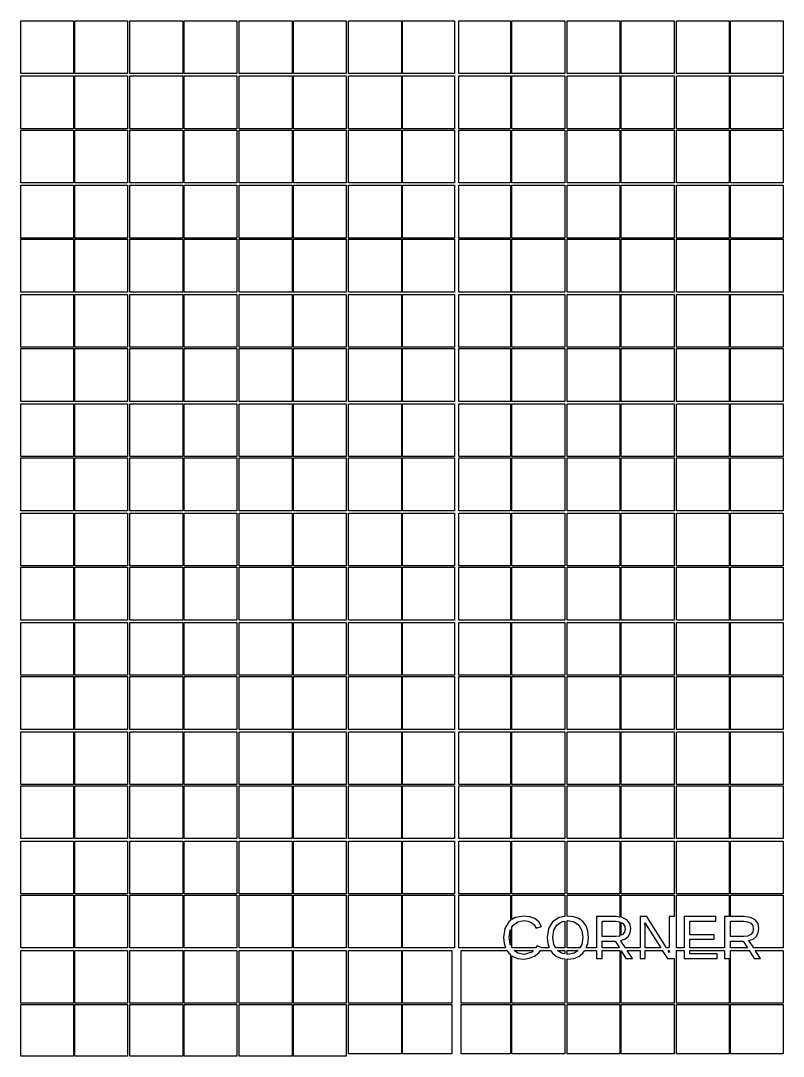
# Model space of a CAD drawing. Extents: x -105 to 170, y -332 to 185.
# Drawn here: x -39.9 to 29.9, y 0.2 to 94.9 of the extents above; entities that cross this region are included whole.
import ezdxf

# ---------------------------------------------------------------- set-up
doc = ezdxf.new("R2010")
doc.units = 0
doc.layers.get('0').update_dxf_attribs({"linetype": 'CONTINUOUS'})

msp = doc.modelspace()

# ---------------------------------------------------------------- linework, layer by layer
for points in [[(-39.89, 94.94), (-35.06, 94.94), (-35.06, 90.11), (-39.89, 90.11)], [(-34.94, 94.94), (-30.11, 94.94), (-30.11, 90.11), (-34.94, 90.11)], [(-29.89, 94.94), (-25.06, 94.94), (-25.06, 90.11), (-29.89, 90.11)], [(-24.94, 94.94), (-20.11, 94.94), (-20.11, 90.11), (-24.94, 90.11)], [(-19.89, 94.94), (-15.06, 94.94), (-15.06, 90.11), (-19.89, 90.11)], [(-14.94, 94.94), (-10.11, 94.94), (-10.11, 90.11), (-14.94, 90.11)], [(-9.89, 94.94), (-5.06, 94.94), (-5.06, 90.11), (-9.89, 90.11)], [(-4.94, 94.94), (-0.2, 94.94), (-0.2, 90.11), (-4.94, 90.11)], [(0.2, 94.94), (4.94, 94.94), (4.94, 90.11), (0.2, 90.11)], [(5.06, 94.94), (9.89, 94.94), (9.89, 90.11), (5.06, 90.11)], [(10.11, 94.94), (14.94, 94.94), (14.94, 90.11), (10.11, 90.11)], [(15.06, 94.94), (19.89, 94.94), (19.89, 90.11), (15.06, 90.11)], [(20.11, 94.94), (24.94, 94.94), (24.94, 90.11), (20.11, 90.11)], [(25.06, 94.94), (29.89, 94.94), (29.89, 90.11), (25.06, 90.11)], [(-39.89, 89.89), (-35.06, 89.89), (-35.06, 85.06), (-39.89, 85.06)], [(-34.94, 89.89), (-30.11, 89.89), (-30.11, 85.06), (-34.94, 85.06)], [(-29.89, 89.89), (-25.06, 89.89), (-25.06, 85.06), (-29.89, 85.06)], [(-24.94, 89.89), (-20.11, 89.89), (-20.11, 85.06), (-24.94, 85.06)], [(-19.89, 89.89), (-15.06, 89.89), (-15.06, 85.06), (-19.89, 85.06)], [(-14.94, 89.89), (-10.11, 89.89), (-10.11, 85.06), (-14.94, 85.06)], [(-9.89, 89.89), (-5.06, 89.89), (-5.06, 85.06), (-9.89, 85.06)], [(-4.94, 89.89), (-0.2, 89.89), (-0.2, 85.06), (-4.94, 85.06)], [(0.2, 89.89), (4.94, 89.89), (4.94, 85.06), (0.2, 85.06)], [(5.06, 89.89), (9.89, 89.89), (9.89, 85.06), (5.06, 85.06)], [(10.11, 89.89), (14.94, 89.89), (14.94, 85.06), (10.11, 85.06)], [(15.06, 89.89), (19.89, 89.89), (19.89, 85.06), (15.06, 85.06)], [(20.11, 89.89), (24.94, 89.89), (24.94, 85.06), (20.11, 85.06)], [(25.06, 89.89), (29.89, 89.89), (29.89, 85.06), (25.06, 85.06)], [(-39.89, 84.94), (-35.06, 84.94), (-35.06, 80.11), (-39.89, 80.11)], [(-34.94, 84.94), (-30.11, 84.94), (-30.11, 80.11), (-34.94, 80.11)], [(-29.89, 84.94), (-25.06, 84.94), (-25.06, 80.11), (-29.89, 80.11)], [(-24.94, 84.94), (-20.11, 84.94), (-20.11, 80.11), (-24.94, 80.11)], [(-19.89, 84.94), (-15.06, 84.94), (-15.06, 80.11), (-19.89, 80.11)], [(-14.94, 84.94), (-10.11, 84.94), (-10.11, 80.11), (-14.94, 80.11)], [(-9.89, 84.94), (-5.06, 84.94), (-5.06, 80.11), (-9.89, 80.11)], [(-4.94, 84.94), (-0.2, 84.94), (-0.2, 80.11), (-4.94, 80.11)], [(0.2, 84.94), (4.94, 84.94), (4.94, 80.11), (0.2, 80.11)], [(5.06, 84.94), (9.89, 84.94), (9.89, 80.11), (5.06, 80.11)], [(10.11, 84.94), (14.94, 84.94), (14.94, 80.11), (10.11, 80.11)], [(15.06, 84.94), (19.89, 84.94), (19.89, 80.11), (15.06, 80.11)], [(20.11, 84.94), (24.94, 84.94), (24.94, 80.11), (20.11, 80.11)], [(25.06, 84.94), (29.89, 84.94), (29.89, 80.11), (25.06, 80.11)], [(-39.89, 79.89), (-35.06, 79.89), (-35.06, 75.06), (-39.89, 75.06)], [(-34.94, 79.89), (-30.11, 79.89), (-30.11, 75.06), (-34.94, 75.06)], [(-29.89, 79.89), (-25.06, 79.89), (-25.06, 75.06), (-29.89, 75.06)], [(-24.94, 79.89), (-20.11, 79.89), (-20.11, 75.06), (-24.94, 75.06)], [(-19.89, 79.89), (-15.06, 79.89), (-15.06, 75.06), (-19.89, 75.06)], [(-14.94, 79.89), (-10.11, 79.89), (-10.11, 75.06), (-14.94, 75.06)], [(-9.89, 79.89), (-5.06, 79.89), (-5.06, 75.06), (-9.89, 75.06)], [(-4.94, 79.89), (-0.2, 79.89), (-0.2, 75.06), (-4.94, 75.06)], [(0.2, 79.89), (4.94, 79.89), (4.94, 75.06), (0.2, 75.06)], [(5.06, 79.89), (9.89, 79.89), (9.89, 75.06), (5.06, 75.06)], [(10.11, 79.89), (14.94, 79.89), (14.94, 75.06), (10.11, 75.06)], [(15.06, 79.89), (19.89, 79.89), (19.89, 75.06), (15.06, 75.06)], [(20.11, 79.89), (24.94, 79.89), (24.94, 75.06), (20.11, 75.06)], [(25.06, 79.89), (29.89, 79.89), (29.89, 75.06), (25.06, 75.06)], [(-39.89, 74.94), (-35.06, 74.94), (-35.06, 70.11), (-39.89, 70.11)], [(-34.94, 74.94), (-30.11, 74.94), (-30.11, 70.11), (-34.94, 70.11)], [(-29.89, 74.94), (-25.06, 74.94), (-25.06, 70.11), (-29.89, 70.11)], [(-24.94, 74.94), (-20.11, 74.94), (-20.11, 70.11), (-24.94, 70.11)], [(-19.89, 74.94), (-15.06, 74.94), (-15.06, 70.11), (-19.89, 70.11)], [(-14.94, 74.94), (-10.11, 74.94), (-10.11, 70.11), (-14.94, 70.11)], [(-9.89, 74.94), (-5.06, 74.94), (-5.06, 70.11), (-9.89, 70.11)], [(-4.94, 74.94), (-0.2, 74.94), (-0.2, 70.11), (-4.94, 70.11)], [(0.2, 74.94), (4.94, 74.94), (4.94, 70.11), (0.2, 70.11)], [(5.06, 74.94), (9.89, 74.94), (9.89, 70.11), (5.06, 70.11)], [(10.11, 74.94), (14.94, 74.94), (14.94, 70.11), (10.11, 70.11)], [(15.06, 74.94), (19.89, 74.94), (19.89, 70.11), (15.06, 70.11)], [(20.11, 74.94), (24.94, 74.94), (24.94, 70.11), (20.11, 70.11)], [(25.06, 74.94), (29.89, 74.94), (29.89, 70.11), (25.06, 70.11)], [(-39.89, 69.89), (-35.06, 69.89), (-35.06, 65.06), (-39.89, 65.06)], [(-34.94, 69.89), (-30.11, 69.89), (-30.11, 65.06), (-34.94, 65.06)], [(-29.89, 69.89), (-25.06, 69.89), (-25.06, 65.06), (-29.89, 65.06)], [(-24.94, 69.89), (-20.11, 69.89), (-20.11, 65.06), (-24.94, 65.06)], [(-19.89, 69.89), (-15.06, 69.89), (-15.06, 65.06), (-19.89, 65.06)], [(-14.94, 69.89), (-10.11, 69.89), (-10.11, 65.06), (-14.94, 65.06)], [(-9.89, 69.89), (-5.06, 69.89), (-5.06, 65.06), (-9.89, 65.06)], [(-4.94, 69.89), (-0.2, 69.89), (-0.2, 65.06), (-4.94, 65.06)], [(0.2, 69.89), (4.94, 69.89), (4.94, 65.06), (0.2, 65.06)], [(5.06, 69.89), (9.89, 69.89), (9.89, 65.06), (5.06, 65.06)], [(10.11, 69.89), (14.94, 69.89), (14.94, 65.06), (10.11, 65.06)], [(15.06, 69.89), (19.89, 69.89), (19.89, 65.06), (15.06, 65.06)], [(20.11, 69.89), (24.94, 69.89), (24.94, 65.06), (20.11, 65.06)], [(25.06, 69.89), (29.89, 69.89), (29.89, 65.06), (25.06, 65.06)], [(-39.89, 64.94), (-35.06, 64.94), (-35.06, 60.11), (-39.89, 60.11)], [(-34.94, 64.94), (-30.11, 64.94), (-30.11, 60.11), (-34.94, 60.11)], [(-29.89, 64.94), (-25.06, 64.94), (-25.06, 60.11), (-29.89, 60.11)], [(-24.94, 64.94), (-20.11, 64.94), (-20.11, 60.11), (-24.94, 60.11)], [(-19.89, 64.94), (-15.06, 64.94), (-15.06, 60.11), (-19.89, 60.11)], [(-14.94, 64.94), (-10.11, 64.94), (-10.11, 60.11), (-14.94, 60.11)], [(-9.89, 64.94), (-5.06, 64.94), (-5.06, 60.11), (-9.89, 60.11)], [(-4.94, 64.94), (-0.2, 64.94), (-0.2, 60.11), (-4.94, 60.11)], [(0.2, 64.94), (4.94, 64.94), (4.94, 60.11), (0.2, 60.11)], [(5.06, 64.94), (9.89, 64.94), (9.89, 60.11), (5.06, 60.11)], [(10.11, 64.94), (14.94, 64.94), (14.94, 60.11), (10.11, 60.11)], [(15.06, 64.94), (19.89, 64.94), (19.89, 60.11), (15.06, 60.11)], [(20.11, 64.94), (24.94, 64.94), (24.94, 60.11), (20.11, 60.11)], [(25.06, 64.94), (29.89, 64.94), (29.89, 60.11), (25.06, 60.11)], [(-39.89, 59.89), (-35.06, 59.89), (-35.06, 55.06), (-39.89, 55.06)], [(-34.94, 59.89), (-30.11, 59.89), (-30.11, 55.06), (-34.94, 55.06)], [(-29.89, 59.89), (-25.06, 59.89), (-25.06, 55.06), (-29.89, 55.06)], [(-24.94, 59.89), (-20.11, 59.89), (-20.11, 55.06), (-24.94, 55.06)], [(-19.89, 59.89), (-15.06, 59.89), (-15.06, 55.06), (-19.89, 55.06)], [(-14.94, 59.89), (-10.11, 59.89), (-10.11, 55.06), (-14.94, 55.06)], [(-9.89, 59.89), (-5.06, 59.89), (-5.06, 55.06), (-9.89, 55.06)], [(-4.94, 59.89), (-0.2, 59.89), (-0.2, 55.06), (-4.94, 55.06)], [(0.2, 59.89), (4.94, 59.89), (4.94, 55.06), (0.2, 55.06)], [(5.06, 59.89), (9.89, 59.89), (9.89, 55.06), (5.06, 55.06)], [(10.11, 59.89), (14.94, 59.89), (14.94, 55.06), (10.11, 55.06)], [(15.06, 59.89), (19.89, 59.89), (19.89, 55.06), (15.06, 55.06)], [(20.11, 59.89), (24.94, 59.89), (24.94, 55.06), (20.11, 55.06)], [(25.06, 59.89), (29.89, 59.89), (29.89, 55.06), (25.06, 55.06)], [(-39.89, 54.94), (-35.06, 54.94), (-35.06, 50.11), (-39.89, 50.11)], [(-34.94, 54.94), (-30.11, 54.94), (-30.11, 50.11), (-34.94, 50.11)], [(-29.89, 54.94), (-25.06, 54.94), (-25.06, 50.11), (-29.89, 50.11)], [(-24.94, 54.94), (-20.11, 54.94), (-20.11, 50.11), (-24.94, 50.11)], [(-19.89, 54.94), (-15.06, 54.94), (-15.06, 50.11), (-19.89, 50.11)], [(-14.94, 54.94), (-10.11, 54.94), (-10.11, 50.11), (-14.94, 50.11)], [(-9.89, 54.94), (-5.06, 54.94), (-5.06, 50.11), (-9.89, 50.11)], [(-4.94, 54.94), (-0.2, 54.94), (-0.2, 50.11), (-4.94, 50.11)], [(0.2, 54.94), (4.94, 54.94), (4.94, 50.11), (0.2, 50.11)], [(5.06, 54.94), (9.89, 54.94), (9.89, 50.11), (5.06, 50.11)], [(10.11, 54.94), (14.94, 54.94), (14.94, 50.11), (10.11, 50.11)], [(15.06, 54.94), (19.89, 54.94), (19.89, 50.11), (15.06, 50.11)], [(20.11, 54.94), (24.94, 54.94), (24.94, 50.11), (20.11, 50.11)], [(25.06, 54.94), (29.89, 54.94), (29.89, 50.11), (25.06, 50.11)], [(-39.89, 49.89), (-35.06, 49.89), (-35.06, 45.06), (-39.89, 45.06)], [(-34.94, 49.89), (-30.11, 49.89), (-30.11, 45.06), (-34.94, 45.06)], [(-29.89, 49.89), (-25.06, 49.89), (-25.06, 45.06), (-29.89, 45.06)], [(-24.94, 49.89), (-20.11, 49.89), (-20.11, 45.06), (-24.94, 45.06)], [(-19.89, 49.89), (-15.06, 49.89), (-15.06, 45.06), (-19.89, 45.06)], [(-14.94, 49.89), (-10.11, 49.89), (-10.11, 45.06), (-14.94, 45.06)], [(-9.89, 49.89), (-5.06, 49.89), (-5.06, 45.06), (-9.89, 45.06)], [(-4.94, 49.89), (-0.2, 49.89), (-0.2, 45.06), (-4.94, 45.06)], [(0.2, 49.89), (4.94, 49.89), (4.94, 45.06), (0.2, 45.06)], [(5.06, 49.89), (9.89, 49.89), (9.89, 45.06), (5.06, 45.06)], [(10.11, 49.89), (14.94, 49.89), (14.94, 45.06), (10.11, 45.06)], [(15.06, 49.89), (19.89, 49.89), (19.89, 45.06), (15.06, 45.06)], [(20.11, 49.89), (24.94, 49.89), (24.94, 45.06), (20.11, 45.06)], [(25.06, 49.89), (29.89, 49.89), (29.89, 45.06), (25.06, 45.06)], [(-39.89, 44.94), (-35.06, 44.94), (-35.06, 40.11), (-39.89, 40.11)], [(-34.94, 44.94), (-30.11, 44.94), (-30.11, 40.11), (-34.94, 40.11)], [(-29.89, 44.94), (-25.06, 44.94), (-25.06, 40.11), (-29.89, 40.11)], [(-24.94, 44.94), (-20.11, 44.94), (-20.11, 40.11), (-24.94, 40.11)], [(-19.89, 44.94), (-15.06, 44.94), (-15.06, 40.11), (-19.89, 40.11)], [(-14.94, 44.94), (-10.11, 44.94), (-10.11, 40.11), (-14.94, 40.11)], [(-9.89, 44.94), (-5.06, 44.94), (-5.06, 40.11), (-9.89, 40.11)], [(-4.94, 44.94), (-0.2, 44.94), (-0.2, 40.11), (-4.94, 40.11)], [(0.2, 44.94), (4.94, 44.94), (4.94, 40.11), (0.2, 40.11)], [(5.06, 44.94), (9.89, 44.94), (9.89, 40.11), (5.06, 40.11)], [(10.11, 44.94), (14.94, 44.94), (14.94, 40.11), (10.11, 40.11)], [(15.06, 44.94), (19.89, 44.94), (19.89, 40.11), (15.06, 40.11)], [(20.11, 44.94), (24.94, 44.94), (24.94, 40.11), (20.11, 40.11)], [(25.06, 44.94), (29.89, 44.94), (29.89, 40.11), (25.06, 40.11)], [(-39.89, 39.89), (-35.06, 39.89), (-35.06, 35.06), (-39.89, 35.06)], [(-34.94, 39.89), (-30.11, 39.89), (-30.11, 35.06), (-34.94, 35.06)], [(-29.89, 39.89), (-25.06, 39.89), (-25.06, 35.06), (-29.89, 35.06)], [(-24.94, 39.89), (-20.11, 39.89), (-20.11, 35.06), (-24.94, 35.06)], [(-19.89, 39.89), (-15.06, 39.89), (-15.06, 35.06), (-19.89, 35.06)], [(-14.94, 39.89), (-10.11, 39.89), (-10.11, 35.06), (-14.94, 35.06)], [(-9.89, 39.89), (-5.06, 39.89), (-5.06, 35.06), (-9.89, 35.06)], [(-4.94, 39.89), (-0.2, 39.89), (-0.2, 35.06), (-4.94, 35.06)], [(0.2, 39.89), (4.94, 39.89), (4.94, 35.06), (0.2, 35.06)], [(5.06, 39.89), (9.89, 39.89), (9.89, 35.06), (5.06, 35.06)], [(10.11, 39.89), (14.94, 39.89), (14.94, 35.06), (10.11, 35.06)], [(15.06, 39.89), (19.89, 39.89), (19.89, 35.06), (15.06, 35.06)], [(20.11, 39.89), (24.94, 39.89), (24.94, 35.06), (20.11, 35.06)], [(25.06, 39.89), (29.89, 39.89), (29.89, 35.06), (25.06, 35.06)], [(-39.89, 34.94), (-35.06, 34.94), (-35.06, 30.11), (-39.89, 30.11)], [(-34.94, 34.94), (-30.11, 34.94), (-30.11, 30.11), (-34.94, 30.11)], [(-29.89, 34.94), (-25.06, 34.94), (-25.06, 30.11), (-29.89, 30.11)], [(-24.94, 34.94), (-20.11, 34.94), (-20.11, 30.11), (-24.94, 30.11)], [(-19.89, 34.94), (-15.06, 34.94), (-15.06, 30.11), (-19.89, 30.11)], [(-14.94, 34.94), (-10.11, 34.94), (-10.11, 30.11), (-14.94, 30.11)], [(-9.89, 34.94), (-5.06, 34.94), (-5.06, 30.11), (-9.89, 30.11)], [(-4.94, 34.94), (-0.2, 34.94), (-0.2, 30.11), (-4.94, 30.11)], [(0.2, 34.94), (4.94, 34.94), (4.94, 30.11), (0.2, 30.11)], [(5.06, 34.94), (9.89, 34.94), (9.89, 30.11), (5.06, 30.11)], [(10.11, 34.94), (14.94, 34.94), (14.94, 30.11), (10.11, 30.11)], [(15.06, 34.94), (19.89, 34.94), (19.89, 30.11), (15.06, 30.11)], [(20.11, 34.94), (24.94, 34.94), (24.94, 30.11), (20.11, 30.11)], [(25.06, 34.94), (29.89, 34.94), (29.89, 30.11), (25.06, 30.11)], [(-39.89, 29.89), (-35.06, 29.89), (-35.06, 25.06), (-39.89, 25.06)], [(-34.94, 29.89), (-30.11, 29.89), (-30.11, 25.06), (-34.94, 25.06)], [(-29.89, 29.89), (-25.06, 29.89), (-25.06, 25.06), (-29.89, 25.06)], [(-24.94, 29.89), (-20.11, 29.89), (-20.11, 25.06), (-24.94, 25.06)], [(-19.89, 29.89), (-15.06, 29.89), (-15.06, 25.06), (-19.89, 25.06)], [(-14.94, 29.89), (-10.11, 29.89), (-10.11, 25.06), (-14.94, 25.06)], [(-9.89, 29.89), (-5.06, 29.89), (-5.06, 25.06), (-9.89, 25.06)], [(-4.94, 29.89), (-0.2, 29.89), (-0.2, 25.06), (-4.94, 25.06)], [(0.2, 29.89), (4.94, 29.89), (4.94, 25.06), (0.2, 25.06)], [(5.06, 29.89), (9.89, 29.89), (9.89, 25.06), (5.06, 25.06)], [(10.11, 29.89), (14.94, 29.89), (14.94, 25.06), (10.11, 25.06)], [(15.06, 29.89), (19.89, 29.89), (19.89, 25.06), (15.06, 25.06)], [(20.11, 29.89), (24.94, 29.89), (24.94, 25.06), (20.11, 25.06)], [(25.06, 29.89), (29.89, 29.89), (29.89, 25.06), (25.06, 25.06)], [(-39.89, 24.94), (-35.06, 24.94), (-35.06, 20.11), (-39.89, 20.11)], [(-34.94, 24.94), (-30.11, 24.94), (-30.11, 20.11), (-34.94, 20.11)], [(-29.89, 24.94), (-25.06, 24.94), (-25.06, 20.11), (-29.89, 20.11)], [(-24.94, 24.94), (-20.11, 24.94), (-20.11, 20.11), (-24.94, 20.11)], [(-19.89, 24.94), (-15.06, 24.94), (-15.06, 20.11), (-19.89, 20.11)], [(-14.94, 24.94), (-10.11, 24.94), (-10.11, 20.11), (-14.94, 20.11)], [(-9.89, 24.94), (-5.06, 24.94), (-5.06, 20.11), (-9.89, 20.11)], [(-4.94, 24.94), (-0.2, 24.94), (-0.2, 20.11), (-4.94, 20.11)], [(0.2, 24.94), (4.94, 24.94), (4.94, 20.11), (0.2, 20.11)], [(5.06, 24.94), (9.89, 24.94), (9.89, 20.11), (5.06, 20.11)], [(10.11, 24.94), (14.94, 24.94), (14.94, 20.11), (10.11, 20.11)], [(15.06, 24.94), (19.89, 24.94), (19.89, 20.11), (15.06, 20.11)], [(20.11, 24.94), (24.94, 24.94), (24.94, 20.11), (20.11, 20.11)], [(25.06, 24.94), (29.89, 24.94), (29.89, 20.11), (25.06, 20.11)], [(-39.89, 19.89), (-35.06, 19.89), (-35.06, 15.06), (-39.89, 15.06)], [(-34.94, 19.89), (-30.11, 19.89), (-30.11, 15.06), (-34.94, 15.06)], [(-29.89, 19.89), (-25.06, 19.89), (-25.06, 15.06), (-29.89, 15.06)], [(-24.94, 19.89), (-20.11, 19.89), (-20.11, 15.06), (-24.94, 15.06)], [(-19.89, 19.89), (-15.06, 19.89), (-15.06, 15.06), (-19.89, 15.06)], [(-14.94, 19.89), (-10.11, 19.89), (-10.11, 15.06), (-14.94, 15.06)], [(-9.89, 19.89), (-5.06, 19.89), (-5.06, 15.06), (-9.89, 15.06)], [(-4.94, 19.89), (-0.2, 19.89), (-0.2, 15.06), (-4.94, 15.06)], [(0.2, 19.89), (4.94, 19.89), (4.94, 15.06), (0.2, 15.06)], [(5.06, 19.89), (9.89, 19.89), (9.89, 15.06), (5.06, 15.06)], [(10.11, 19.89), (14.94, 19.89), (14.94, 15.06), (10.11, 15.06)], [(15.06, 19.89), (19.89, 19.89), (19.89, 15.06), (15.06, 15.06)], [(20.11, 19.89), (24.94, 19.89), (24.94, 15.06), (20.11, 15.06)], [(25.06, 19.89), (29.89, 19.89), (29.89, 15.06), (25.06, 15.06)], [(-39.89, 14.94), (-35.06, 14.94), (-35.06, 10.11), (-39.89, 10.11)], [(-34.94, 14.94), (-30.11, 14.94), (-30.11, 10.11), (-34.94, 10.11)], [(-29.89, 14.94), (-25.06, 14.94), (-25.06, 10.11), (-29.89, 10.11)], [(-24.94, 14.94), (-20.11, 14.94), (-20.11, 10.11), (-24.94, 10.11)], [(-19.89, 14.94), (-15.06, 14.94), (-15.06, 10.11), (-19.89, 10.11)], [(-14.94, 14.94), (-10.11, 14.94), (-10.11, 10.11), (-14.94, 10.11)], [(-9.89, 14.94), (-5.06, 14.94), (-5.06, 10.11), (-9.89, 10.11)], [(-4.94, 14.94), (-0.2, 14.94), (-0.2, 10.11), (-4.94, 10.11)], [(0.2, 14.94), (4.94, 14.94), (4.94, 12.6212), (4.77576, 12.5128), (4.40553, 11.8957), (4.28212, 11.0806), (4.33738, 10.5113), (4.47393, 10.11), (0.2, 10.11)], [(5.06, 10.1593), (5.06, 12.0148), (5.16092, 12.1995), (5.58409, 12.5057), (6.14832, 12.6077), (6.52501, 12.5636), (6.84676, 12.4314), (7.10073, 12.2158), (7.274, 11.9215), (7.76496, 12.0842), (7.51811, 12.4958), (7.16276, 12.7922), (6.70301, 12.9712), (6.14288, 13.0309), (5.36438, 12.9014), (5.06, 12.7004), (5.06, 14.94), (9.89, 14.94), (9.89, 12.9848), (9.3771, 12.9017), (8.77696, 12.5141), (8.40061, 11.8974), (8.27516, 11.0806), (8.33144, 10.516), (8.47156, 10.11), (7.7938, 10.11), (7.37708, 10.3184), (7.20096, 10.11), (5.08738, 10.11)], [(12.0099, 10.5184), (12.0672, 11.0806), (12.0106, 11.6428), (11.8407, 12.1249), (11.5637, 12.5145), (11.1856, 12.799), (10.7184, 12.9729), (10.1739, 13.0309), (10.11, 13.0205), (10.11, 14.94), (14.94, 14.94), (14.94, 12.9294), (14.5874, 12.9739), (12.789, 12.9739), (12.789, 10.11), (11.8659, 10.11)], [(15.06, 10.7111), (15.06, 10.8176), (15.392, 10.928), (15.6873, 11.1647), (15.8735, 11.4888), (15.9355, 11.8808), (15.8477, 12.3395), (15.5842, 12.685), (15.1594, 12.9017), (15.06, 12.9143), (15.06, 14.94), (19.89, 14.94), (19.89, 12.9739), (19.4376, 12.9739), (19.4376, 10.4676), (19.4457, 10.1556), (19.4482, 10.11), (19.2098, 10.11), (17.4032, 12.9739), (16.8011, 12.9739), (16.8011, 10.11), (15.4561, 10.11)], [(20.11, 14.94), (24.94, 14.94), (24.94, 12.9739), (24.5186, 12.9739), (24.5186, 10.11), (21.3312, 10.11), (21.3312, 10.907), (23.55, 10.907), (23.55, 11.3247), (21.3312, 11.3247), (21.3312, 12.5508), (23.7128, 12.5508), (23.7128, 12.9739), (20.8131, 12.9739), (20.8131, 10.11), (20.11, 10.11)], [(26.732, 10.7985), (27.1216, 10.928), (27.4169, 11.1647), (27.6031, 11.4888), (27.6651, 11.8808), (27.5773, 12.3395), (27.3138, 12.685), (26.889, 12.9017), (26.317, 12.9739), (25.06, 12.9739), (25.06, 14.94), (29.89, 14.94), (29.89, 10.11), (27.1857, 10.11)], [(8.89189, 10.436), (8.80136, 11.0806), (8.89087, 11.7241), (9.1594, 12.2063), (9.59207, 12.5074), (9.89, 12.5587), (9.89, 10.11), (9.07038, 10.11)], [(10.11, 12.5967), (10.1739, 12.6077), (10.7513, 12.506), (11.1816, 12.2008), (11.4491, 11.7173), (11.5383, 11.0806), (11.4498, 10.4191), (11.2832, 10.11), (10.11, 10.11)], [(13.3071, 12.5589), (14.5359, 12.5589), (14.9119, 12.5152), (14.94, 12.5018), (14.94, 11.2065), (14.9207, 11.1962), (14.5576, 11.1484), (13.3071, 11.1484)], [(15.06, 12.4448), (15.1882, 12.384), (15.3581, 12.1693), (15.4147, 11.8754), (15.3588, 11.5692), (15.1909, 11.3396), (15.06, 11.2701)], [(17.2622, 11.6909), (17.2486, 12.1439), (17.2351, 12.407), (18.6783, 10.11), (17.2622, 10.11)], [(25.06, 12.5589), (26.2655, 12.5589), (26.6415, 12.5152), (26.9178, 12.384), (27.0877, 12.1693), (27.1443, 11.8754), (27.0884, 11.5692), (26.9205, 11.3396), (26.6503, 11.1962), (26.2872, 11.1484), (25.06, 11.1484)], [(4.9002, 10.4469), (4.80832, 11.0806), (4.89647, 11.7157), (4.94, 11.7953), (4.94, 10.3752)], [(13.3071, 10.7388), (14.4979, 10.7388), (14.8913, 10.11), (13.3071, 10.11)], [(25.06, 10.7388), (26.2275, 10.7388), (26.6209, 10.11), (25.06, 10.11)], [(-39.89, 9.89), (-35.06, 9.89), (-35.06, 5.06), (-39.89, 5.06)], [(-34.94, 9.89), (-30.11, 9.89), (-30.11, 5.06), (-34.94, 5.06)], [(-29.89, 9.89), (-25.06, 9.89), (-25.06, 5.06), (-29.89, 5.06)], [(-24.94, 9.89), (-20.11, 9.89), (-20.11, 5.06), (-24.94, 5.06)], [(-19.89, 9.89), (-15.06, 9.89), (-15.06, 5.06), (-19.89, 5.06)], [(-14.94, 9.89), (-10.11, 9.89), (-10.11, 5.06), (-14.94, 5.06)], [(-9.89, 9.89), (-5.06, 9.89), (-5.06, 5.06), (-9.89, 5.06)], [(-4.94, 9.89), (-0.425, 9.89), (-0.425, 5.06), (-4.94, 5.06)], [(0.425, 9.89), (4.59531, 9.89), (4.77442, 9.62941), (4.94, 9.49948), (4.94, 5.06), (0.425, 5.06)], [(5.06, 9.40532), (5.14604, 9.3378), (5.60683, 9.15777), (6.1456, 9.09776), (6.67555, 9.16218), (7.137, 9.35544), (7.51642, 9.67212), (7.65866, 9.89), (8.59491, 9.89), (8.77595, 9.62838), (9.15264, 9.33644), (9.62022, 9.15743), (9.89, 9.12807), (9.89, 5.06), (5.06, 5.06)], [(5.60816, 9.6304), (5.25788, 9.89), (7.01499, 9.89), (6.87323, 9.72229), (6.17, 9.5236)], [(9.59579, 9.62364), (9.23176, 9.89), (9.89, 9.89), (9.89, 9.56947)], [(10.11, 9.10412), (10.1685, 9.09776), (10.713, 9.15811), (11.1802, 9.33916), (11.559, 9.63278), (11.7393, 9.89), (12.789, 9.89), (12.789, 9.152), (13.3071, 9.152), (13.3071, 9.89), (14.94, 9.89), (14.94, 5.06), (10.11, 5.06)], [(10.11, 9.52897), (10.11, 9.89), (11.133, 9.89), (10.7533, 9.62025), (10.1685, 9.5182)], [(15.06, 9.84036), (15.4907, 9.152), (16.0874, 9.152), (15.6011, 9.89), (16.8011, 9.89), (16.8011, 9.152), (17.2622, 9.152), (17.2622, 9.89), (18.8166, 9.89), (19.2803, 9.152), (19.89, 9.152), (19.89, 5.06), (15.06, 5.06)], [(19.3485, 9.89), (19.4599, 9.89), (19.4702, 9.6972)], [(20.11, 9.89), (20.8131, 9.89), (20.8131, 9.152), (23.824, 9.152), (23.824, 9.57516), (21.3312, 9.57516), (21.3312, 9.89), (24.5186, 9.89), (24.5186, 9.152), (24.94, 9.152), (24.94, 5.06), (20.11, 5.06)], [(25.06, 9.89), (26.7585, 9.89), (27.2203, 9.152), (27.817, 9.152), (27.3307, 9.89), (29.89, 9.89), (29.89, 5.06), (25.06, 5.06)], [(-39.89, 4.94), (-35.06, 4.94), (-35.06, 0.2), (-39.89, 0.2)], [(-34.94, 4.94), (-30.11, 4.94), (-30.11, 0.2), (-34.94, 0.2)], [(-29.89, 4.94), (-25.06, 4.94), (-25.06, 0.2), (-29.89, 0.2)], [(-24.94, 4.94), (-20.11, 4.94), (-20.11, 0.2), (-24.94, 0.2)], [(-19.89, 4.94), (-15.06, 4.94), (-15.06, 0.2), (-19.89, 0.2)], [(-14.94, 4.94), (-10.11, 4.94), (-10.11, 0.2), (-14.94, 0.2)], [(-9.89, 4.94), (-5.06, 4.94), (-5.06, 0.425), (-9.89, 0.425)], [(-4.94, 4.94), (-0.425, 4.94), (-0.425, 0.425), (-4.94, 0.425)], [(0.425, 0.425), (0.425, 4.94), (4.94, 4.94), (4.94, 0.425)], [(5.06, 0.425), (5.06, 4.94), (9.89, 4.94), (9.89, 0.425)], [(10.11, 0.425), (10.11, 4.94), (14.94, 4.94), (14.94, 0.425)], [(15.06, 0.425), (15.06, 4.94), (19.89, 4.94), (19.89, 0.425)], [(20.11, 0.425), (20.11, 4.94), (24.94, 4.94), (24.94, 0.425)], [(25.06, 0.425), (25.06, 4.94), (29.89, 4.94), (29.89, 0.425)]]:
    msp.add_lwpolyline(points, close=True)

doc.saveas('drawing.dxf')
